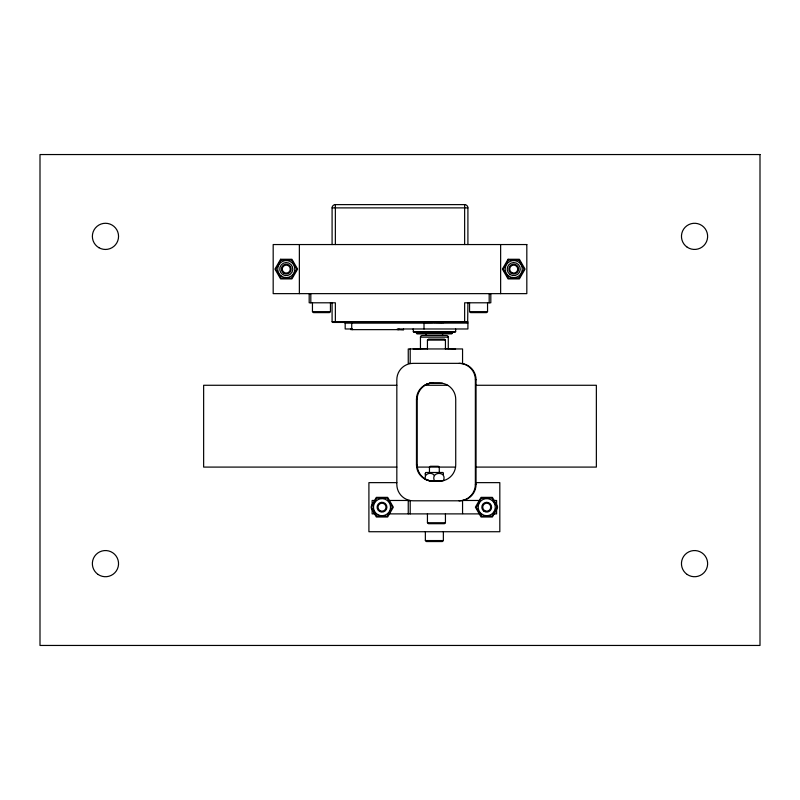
<?xml version="1.0" encoding="UTF-8"?>
<svg xmlns="http://www.w3.org/2000/svg" width="800" height="800" viewBox="0 0 800 800"><rect width="100%" height="100%" fill="white"/><g stroke="black" fill="none" stroke-linecap="round" stroke-linejoin="round"><path stroke-width="1.2" d="M332.09 244.55L332.09 207.89A3.27 3.27 0 0 1 335.36 204.62L464.64 204.62A3.27 3.27 0 0 1 467.91 207.89L467.91 244.55M427.44 348.95L427.44 340.11L428.43 339.13L444.46 339.13L445.44 340.11L445.44 348.95M464.64 204.62L464.64 244.55M443.74 322.44L467.66 322.29L467.91 302.8M425.31 475.6L425.38 473.42M416.36 332.25L416.97 333.89L451.71 333.89L452.36 332.25M413.09 328.98L413.7 332.25L454.98 332.25L455.62 331.75L455.64 328.98M497.12 506.88L492.18 516.03L481.79 516.33M280.94 260.33L275.88 269.09L281.08 278.09L291.47 278.09L296.53 269.33M372.12 504.65L376.33 497.36L387.67 497.36L393.34 507.18L387.67 517L376.33 517L372.12 509.71A3.87 3.87 0 0 1 372.12 504.65L372.12 500.47L374.54 500.47M518.92 278.09L524.12 269.09L518.92 260.09M392.39 507.18L387.19 516.18L376.8 516.18M496.6 509.71L492.4 517L481.06 517L475.39 507.18L481.06 497.36L492.4 497.36L496.6 504.65A3.87 3.87 0 0 1 496.6 509.71L496.6 513.89L494.19 513.89M425.36 473.25L425.81 472.49L442.91 472.49L443.36 473.25M413.18 348.95L427.44 348.62M330.45 302.8L330.45 311.64L329.47 312.62L313.44 312.62L312.45 311.64L312.45 302.8M487.55 302.8L487.55 311.64L486.56 312.62L470.53 312.62L469.55 311.64L469.55 302.8M445.44 513.89L445.44 522.73L444.46 523.71L428.43 523.71L427.44 522.73L427.44 513.89M443.36 531.73L443.36 540.56L442.38 541.55L426.35 541.55L425.36 540.56L425.36 531.73M434.47 480.84C430.1 471.36 447.51 470.68 443.42 480.66M417.92 348.65L417.46 348.91L418.11 348.62M433.85 322.47L443.71 322.24M432.58 322.55L425.14 322.63M443.58 322.63L442.62 322.65M441.98 322.65L435.64 322.52M332.09 207.89L467.91 207.89M281.08 260.09L291.47 260.09L296.67 269.09M518.65 260.09L508.53 260.09L503.33 269.09L508.53 278.09L518.65 278.09M312.45 311.64L330.45 311.64M469.55 311.64L487.55 311.64M332.09 302.8L332.09 321.78L467.91 321.78M424.99 322.44L332.75 322.44L332.09 321.78M344.53 322.44L345.18 323.09L467.79 323.09M413.09 331.65L455.64 331.6M416.37 333.29L452.36 333.24M420.45 348.62L420.45 337.16L448.27 337.16L448.27 348.62M427.44 340.11L445.44 340.11M445.44 348.62L455.55 348.95M459.15 363.35L413.19 363.35A16.36 16.36 0 0 0 396.83 379.71L396.83 484.44A16.36 16.36 0 0 0 413.19 500.8L459.15 500.8M459 363.35A16.36 16.36 0 0 1 475.36 379.71L476.05 379.71L476.05 484.44A16.36 16.36 0 0 1 459.69 500.8M429.74 383.31L442.63 383.31M396.83 385.27L203.64 385.27L203.64 467.09L396.83 467.09M425.17 385.27L447.72 385.27M476.05 385.27L596.36 385.27L596.36 467.09L476.05 467.09M416.47 399.35A16.36 16.36 0 0 1 432.83 382.98L439.37 382.98A16.36 16.36 0 0 1 455.73 399.35L455.73 464.8A16.36 16.36 0 0 1 439.37 481.16L432.83 481.16A16.36 16.36 0 0 1 416.47 464.8L416.47 399.35L417.16 399.35A16.36 16.36 0 0 1 430.26 383.31M416.47 464.8L417.16 464.8A16.36 16.36 0 0 0 430.26 480.84M417.32 467.09L455.57 467.09M429.74 480.84L442.63 480.84M396.83 482.64L368.91 482.64L368.91 531.73L499.82 531.73L499.82 482.64L476.05 482.64M459 500.8A16.36 16.36 0 0 0 475.36 484.44L476.05 484.44M389.46 500.47L409.69 500.47M463.06 500.47L479.26 500.47M494.19 500.47L496.6 500.47L496.6 504.65M374.54 513.89L372.12 513.89L372.12 509.71M389.46 513.89L462.56 513.89L462.56 500.8M463.1 513.89L479.26 513.89M427.44 522.73L445.44 522.73M425.36 540.56L443.36 540.56M425.02 322.24L435.13 322.49M351.07 322.44L351.73 323.04L351.73 328.98M466.88 322.63L467.07 322.65A1.55 1.55 0 0 0 467.8 322.68M434.47 475.6C431.81 471.35 423.52 473.49 425.42 479.02M496.97 506.65L491.66 498.04L481.27 498.34L476.34 507.48L481.65 516.09M392.25 506.94L387.2 498.18L376.81 498.18L371.61 507.18L376.66 515.94M443.38 473.35L443.4 474.35M425.38 473.46L425.4 474.35M467.91 323.09L467.91 328.98L397.31 328.98L397.31 329.64M500.64 244.55L500.64 293.64M490.82 293.64L490.82 302.8L464.64 302.8L464.64 322.44M489.18 293.64L489.18 302.8M475.36 379.71L475.36 484.44M462.56 363.35L462.56 348.95L408.25 348.95L408.25 363.35L410.2 363.35L410.2 348.95M442.55 333.89L442.55 335.53M439.27 472.49L439.27 467.19L438.35 466.27L430.37 466.27L429.45 467.19L429.45 472.49M426.18 333.89L426.18 335.53M424.01 323.09L424.01 328.98M417.16 399.35L417.16 464.8M410.2 513.89L410.2 500.8L408.25 500.8L408.25 513.89M403.49 328.98L403.49 329.96L397.96 329.64M398.95 328.98L398.95 329.64L350.84 329.64L350.84 328.98M352.47 329.64L352.47 328.98L345.18 328.98L345.18 323.09M335.36 204.62L335.36 244.55M335.36 322.44L335.36 302.8L309.18 302.8L309.18 293.64M310.82 293.64L310.82 302.8M299.36 244.55L299.36 293.64M448.27 337.16A1.64 1.64 0 0 0 446.64 335.53L422.09 335.53A1.64 1.64 0 0 0 420.45 337.16M432.96 481.16A16.36 16.36 0 0 1 430.57 480.99A15.38 15.38 0 0 1 425.11 479.04A17.35 17.35 0 0 0 430.09 480.83M432.96 382.98A16.35 16.35 0 0 0 430.57 383.16A15.38 15.38 0 0 0 425.11 385.11A17.35 17.35 0 0 1 430.09 383.31M459.69 363.35A16.36 16.36 0 0 1 476.05 379.71M280.6 259.27L274.94 269.09L280.6 278.91L291.94 278.91L297.61 269.09L291.94 259.27L280.6 259.27M508.06 259.27L502.39 269.09L508.06 278.91L519.4 278.91L525.06 269.09L519.4 259.27L508.06 259.27M760 154.55L40 154.55L40 645.45L760 645.45L760 154.55M526.82 244.55L273.18 244.55L273.18 293.64L526.82 293.64L526.82 244.55M379.55 511.43A4.91 4.91 0 0 0 386.91 507.18A4.91 4.91 0 0 0 379.55 502.93A4.91 4.91 0 0 0 379.55 511.43M380 510.64A3.99 3.99 0 0 0 385.99 507.18A3.99 3.99 0 0 0 380 503.73A3.99 3.99 0 0 0 380 510.64M511.27 273.34A4.91 4.91 0 0 0 518.64 269.09A4.91 4.91 0 0 0 511.27 264.84A4.91 4.91 0 0 0 511.27 273.34M511.73 272.55A3.99 3.99 0 0 0 517.72 269.09A3.99 3.99 0 0 0 511.73 265.63A3.99 3.99 0 0 0 511.73 272.55M283.82 273.34A4.91 4.91 0 0 0 291.18 269.09A4.91 4.91 0 0 0 283.82 264.84A4.91 4.91 0 0 0 283.82 273.34M284.04 272.4A3.99 3.99 0 0 0 290.25 269.38A3.99 3.99 0 0 0 284.53 265.5A3.99 3.99 0 0 0 284.04 272.4M483.98 511.25A4.91 4.91 0 0 0 491.62 507.53A4.91 4.91 0 0 0 484.58 502.77A4.91 4.91 0 0 0 483.98 511.25M484.73 510.64A3.99 3.99 0 0 0 490.72 507.18A3.99 3.99 0 0 0 484.73 503.73A3.99 3.99 0 0 0 484.73 510.64M481.93 514.26A8.55 8.55 0 0 0 495.26 507.79A8.55 8.55 0 0 0 482.99 499.49A8.55 8.55 0 0 0 481.93 514.26M377.73 514.59A8.55 8.55 0 0 0 390.55 507.18A8.55 8.55 0 0 0 377.73 499.78A8.55 8.55 0 0 0 377.73 514.59M281.48 276.17A8.55 8.55 0 0 0 294.8 269.7A8.55 8.55 0 0 0 282.54 261.4A8.55 8.55 0 0 0 281.48 276.17M508.93 276.17A8.55 8.55 0 0 0 522.26 269.7A8.55 8.55 0 0 0 509.99 261.4A8.55 8.55 0 0 0 508.93 276.17M98.12 574.48A13.09 13.09 0 0 0 118.51 564.57A13.09 13.09 0 0 0 99.73 551.86A13.09 13.09 0 0 0 98.12 574.48M98.91 247.7A13.09 13.09 0 0 0 118.55 236.36A13.09 13.09 0 0 0 98.91 225.03A13.09 13.09 0 0 0 98.91 247.7M687.21 574.48A13.09 13.09 0 0 0 707.6 564.57A13.09 13.09 0 0 0 688.83 551.86A13.09 13.09 0 0 0 687.21 574.48M687.21 247.2A13.09 13.09 0 0 0 707.6 237.3A13.09 13.09 0 0 0 688.83 224.59A13.09 13.09 0 0 0 687.21 247.2M510.06 274.51A6.55 6.55 0 0 0 520.26 269.56A6.55 6.55 0 0 0 510.87 263.2A6.55 6.55 0 0 0 510.06 274.51M282.6 274.51A6.55 6.55 0 0 0 292.8 269.56A6.55 6.55 0 0 0 283.41 263.2A6.55 6.55 0 0 0 282.6 274.51"/></g></svg>
